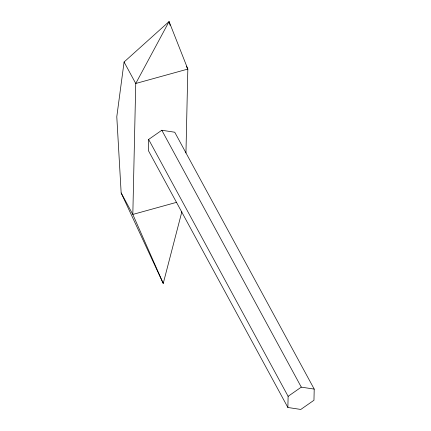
<?xml version="1.0" encoding="UTF-8"?>
<svg xmlns="http://www.w3.org/2000/svg" width="431" height="431" viewBox="0 0 431 431"><rect width="100%" height="100%" fill="white"/><g stroke="black" fill="none" stroke-linecap="round" stroke-linejoin="round"><path stroke-width="0.65" d="M148.641 139.445L148.393 150.602L287.87 407.484L300.79 409.45L313.962 400.259L314.21 389.101L174.738 132.225L161.814 130.254L148.641 139.445L288.118 396.326L287.87 407.484M185.955 153.021L187.83 69.079L169.081 21.55L124.08 62.005L116.79 116.736L121.159 192.953L163.236 283.447L181.86 211.756M163.365 282.111L163.236 283.447L132.823 214.433L121.159 192.953M288.118 396.326L301.291 387.135L314.21 389.101M176.548 202.338L132.823 214.433L135.743 83.49L169.081 21.55L170.116 25.359M186.257 66.175L187.83 69.079L135.743 83.49L124.08 62.005M161.814 130.254L301.291 387.135"/></g></svg>
